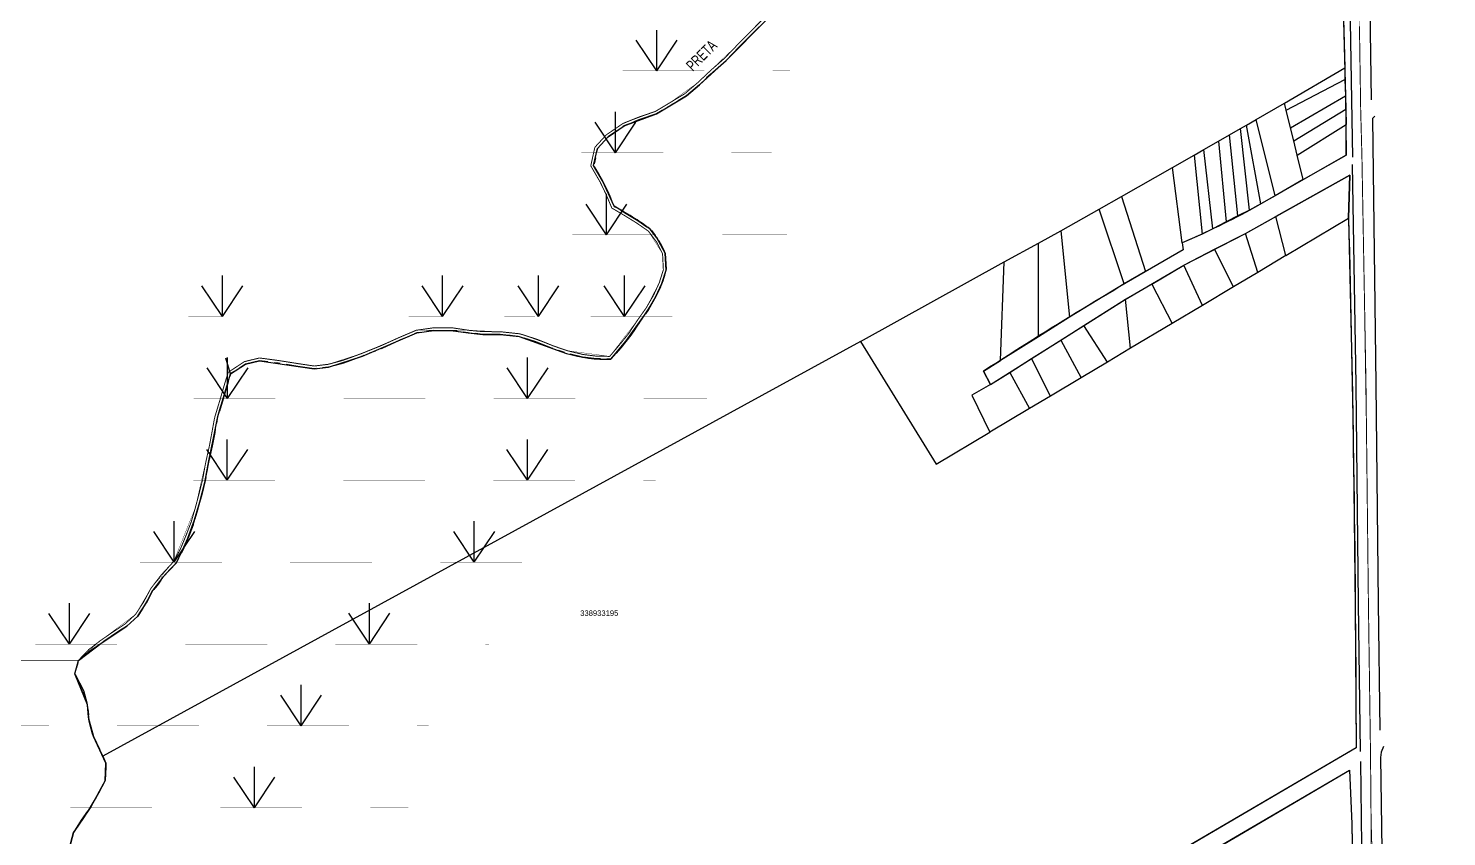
# Model space of a CAD drawing. Extents: x 209123 to 210085, y 4843977 to 4845861.
# Drawn here: x 209524 to 210044, y 4845303 to 4845599 of the extents above; entities that cross this region are included whole.
import ezdxf

# ---------------------------------------------------------------- set-up
doc = ezdxf.new("R2010")
doc.units = 0
doc.header["$LTSCALE"] = 1.5
doc.header["$MEASUREMENT"] = 0
doc.linetypes.add('TRACO_13', pattern=[12, 7.5, -1.5, 1.5, -1.5])
doc.layers.get('0').update_dxf_attribs({"linetype": 'CONTINUOUS'})
for name, color, linetype in [('CD-MALHA-LOTES', 7, 'CONTINUOUS'), ('CD_TXT_QUADRA', 1, 'CONTINUOUS'), ('HD-ALAGADO-BREJO', 170, 'CONTINUOUS'), ('HD-CURSO-INTER', 170, 'CONTINUOUS'), ('HD-TXT-INTER', 170, 'CONTINUOUS'), ('LM-LIM-SETOR-FISCAL', 7, 'CONTINUOUS'), ('LM-LIMITE-MUNICIPAL', 2, 'CONTINUOUS'), ('RU-QUADRAS', 210, 'CONTINUOUS'), ('SV-EST-MUNIC-PAV', 20, 'CONTINUOUS')]:
    doc.layers.add(name, color=color, linetype=linetype)
doc.styles.add('ARIAL', font='ARIAL.TTF')
doc.linetypes.add('Limite', pattern='A,20,-3,[130,ltypeshp.shx,S=6.35,R=0,X=0,Y=0],-3,20', length=46)

# ---------------------------------------------------------------- blocks, each defined once
blk = doc.blocks.new('COD094', base_point=(198052.515178, 4844243.71571))
for q in [(198060.015178, 4844258.71571), (198052.515178, 4844254.96571), (198067.515178, 4844254.96571)]:
    blk.add_line((198060.015178, 4844243.71571), q)
blk = doc.blocks.new('*X7')
at = {"layer": 'HD-ALAGADO-BREJO', "const_width": 0.13}
for points in [[(209741.847448, 4845583.261257), (209746.847448, 4845583.261547)], [(209746.847448, 4845583.261547), (209771.847448, 4845583.262996)], [(209796.847448, 4845583.264445), (209801.847448, 4845583.264735)], [(209801.847448, 4845583.264735), (209803.20925, 4845583.261871)], [(209726.756401, 4845553.261073), (209731.756401, 4845553.261346)], [(209731.756401, 4845553.261346), (209756.756401, 4845553.262708)], [(209781.756401, 4845553.26407), (209791.756401, 4845553.264615)], [(209791.756401, 4845553.264615), (209796.451474, 4845553.26177)], [(209723.454305, 4845523.261007), (209728.454305, 4845523.261264)], [(209728.454305, 4845523.261264), (209753.454305, 4845523.262549)], [(209778.454305, 4845523.263835), (209798.454305, 4845523.264863)], [(209798.454305, 4845523.264863), (209802.114102, 4845523.261794)], [(209582.639263, 4845493.259566), (209587.639263, 4845493.260212)], [(209587.639263, 4845493.260212), (209592.639263, 4845493.260859)], [(209592.639263, 4845493.260859), (209594.678455, 4845493.259686)], [(209663.374201, 4845493.260373), (209668.374201, 4845493.261002)], [(209668.374201, 4845493.261002), (209673.374201, 4845493.261631)], [(209673.374201, 4845493.261631), (209676.095602, 4845493.260501)], [(209698.505865, 4845493.260725), (209703.505864, 4845493.261395)], [(209703.505864, 4845493.261395), (209708.505864, 4845493.262066)], [(209708.505864, 4845493.262066), (209709.689377, 4845493.260837)], [(209730.104105, 4845493.261041), (209735.104105, 4845493.261369)], [(209735.104105, 4845493.261369), (209760.104105, 4845493.263012)], [(209584.540792, 4845463.259552), (209589.540792, 4845463.259723)], [(209589.540792, 4845463.259723), (209614.540792, 4845463.260575)], [(209639.540792, 4845463.261427), (209669.540792, 4845463.26245)], [(209694.540792, 4845463.263303), (209699.540792, 4845463.263473)], [(209699.540792, 4845463.263473), (209724.540792, 4845463.264326)], [(209749.540792, 4845463.265178), (209769.540792, 4845463.26586)], [(209769.540792, 4845463.26586), (209772.749828, 4845463.261434)], [(209584.427563, 4845433.259518), (209589.427563, 4845433.259697)], [(209589.427563, 4845433.259697), (209614.427563, 4845433.260591)], [(209639.427563, 4845433.261486), (209669.427563, 4845433.262559)], [(209694.427563, 4845433.263453), (209699.427563, 4845433.263632)], [(209699.427563, 4845433.263632), (209724.427563, 4845433.264526)], [(209749.427563, 4845433.265421), (209753.94688, 4845433.261213)], [(209564.966094, 4845403.25929), (209569.966094, 4845403.259483)], [(209569.966094, 4845403.259483), (209594.966094, 4845403.260446)], [(209619.966094, 4845403.26141), (209649.966094, 4845403.262566)], [(209674.966094, 4845403.263529), (209679.966094, 4845403.263722)], [(209679.966094, 4845403.263722), (209704.966094, 4845403.264685)], [(209526.534186, 4845373.258873), (209531.534186, 4845373.259054)], [(209531.534186, 4845373.259054), (209556.534186, 4845373.259956)], [(209581.534186, 4845373.260858), (209611.534186, 4845373.261941)], [(209636.534186, 4845373.262843), (209641.534186, 4845373.263024)], [(209641.534186, 4845373.263024), (209666.534186, 4845373.263926)], [(209691.534186, 4845373.264829), (209692.815472, 4845373.260536)], [(209506.487803, 4845343.258769), (209531.487803, 4845343.259663)], [(209556.487803, 4845343.260558), (209586.487803, 4845343.261632)], [(209611.487803, 4845343.262527), (209616.487803, 4845343.262706)], [(209616.487803, 4845343.262706), (209641.487803, 4845343.263601)], [(209666.487803, 4845343.264496), (209670.79476, 4845343.260283)], [(209539.334383, 4845313.260304), (209569.334383, 4845313.261351)], [(209594.334383, 4845313.262223), (209599.334383, 4845313.262398)], [(209599.334383, 4845313.262398), (209624.334383, 4845313.26327)], [(209649.334383, 4845313.264142), (209659.334383, 4845313.264491)], [(209659.334383, 4845313.264491), (209663.321027, 4845313.260175)]]:
    blk.add_lwpolyline(points, dxfattribs=at)
at = {"layer": 'HD-ALAGADO-BREJO'}
for p in [(209746.847448, 4845583.261547), (209731.756401, 4845553.261346), (209728.454305, 4845523.261264), (209587.639263, 4845493.260212), (209668.374201, 4845493.261002), (209703.505864, 4845493.261395), (209735.104105, 4845493.261369), (209589.540792, 4845463.259723), (209699.540792, 4845463.263473), (209589.427563, 4845433.259697), (209699.427563, 4845433.263632), (209569.966094, 4845403.259483), (209679.966094, 4845403.263722), (209531.534186, 4845373.259054), (209641.534186, 4845373.263024), (209616.487803, 4845343.262706), (209599.334383, 4845313.262398)]:
    blk.add_blockref('COD094', p, dxfattribs=at)

msp = doc.modelspace()

# ---------------------------------------------------------------- linework, layer by layer
at = {"layer": 'CD-MALHA-LOTES'}
msp.add_lwpolyline([(210001.57, 4845728.95), (210004.69, 4845656.49), (210006.64, 4845584.39)], dxfattribs=at)
at = {"layer": 'CD-MALHA-LOTES', "linetype": 'Continuous'}
for points in [[(209551.23, 4845332.19), (209547.87, 4845339.32), (209546.23, 4845345.35), (209545.7, 4845350.92), (209544.73, 4845353.62), (209541.03, 4845362.34), (209542.33, 4845367.28), (209551.01, 4845373.87), (209560.1, 4845379.86), (209564.09, 4845383.53), (209567.13, 4845388.21), (209569.65, 4845392.94), (209571.97, 4845395.62), (209573.29, 4845397.76), (209575.98, 4845400.65), (209578.11, 4845402.95), (209580.05, 4845406.58), (209582.47, 4845412.1), (209584.95, 4845418.77), (209586.81, 4845425.37), (209588.66, 4845432.5), (209590.17, 4845440.44), (209591.79, 4845448.11), (209592.81, 4845453.64), (209593.43, 4845456.58), (209594.48, 4845460.08), (209595.4, 4845463.12), (209598.13, 4845472.22), (209603.62, 4845475.83), (209608.78, 4845477.07), (209628.78, 4845474.13), (209634.08, 4845474.77), (209646.54, 4845478.79), (209666.44, 4845487.26), (209672.64, 4845488.15), (209679.68, 4845488.08), (209685.27, 4845487.25), (209690.59, 4845486.74), (209696.96, 4845486.7), (209703.98, 4845485.96), (209710.07, 4845484), (209716.2, 4845481.54), (209721.34, 4845479.78), (209727.18, 4845478.37), (209732.35, 4845477.74), (209737.57, 4845477.66), (209743.16, 4845484.31), (209748.05, 4845491.26), (209751.35, 4845495.88), (209754.06, 4845500.59), (209756.26, 4845505.35), (209757.81, 4845510.28), (209757.48, 4845516.55), (209754.41, 4845522.13), (209752, 4845525.3), (209747.44, 4845528.45), (209738.7, 4845533.73), (209734.49, 4845543.05), (209731.24, 4845548.66), (209732.6, 4845554.82), (209736.56, 4845559.12), (209742.45, 4845563.13), (209748.13, 4845565.42), (209754.31, 4845567.53), (209761.98, 4845572.14), (209765.26, 4845574.13), (209770, 4845578.17), (209774.95, 4845582.84), (209779.79, 4845587.05), (209784.58, 4845592.05), (209789.52, 4845597.04), (209794.59, 4845602.05)], [(209984.58, 4845571.43), (210006.64, 4845584.39)], [(210006.64, 4845584.39), (210006.69, 4845580.14)], [(209985.2, 4845568.9), (210006.69, 4845580.14)], [(210006.69, 4845580.14), (210006.92, 4845574.09)], [(209986.78, 4845562.42), (210006.92, 4845574.09)], [(210006.92, 4845574.09), (210006.97, 4845569.23)], [(209974.1, 4845565.43), (209984.58, 4845571.43)], [(209985.2, 4845568.9), (209984.58, 4845571.43)], [(209986.78, 4845562.42), (209985.2, 4845568.9)], [(209987.95, 4845557.61), (210006.97, 4845569.23)], [(210006.97, 4845569.23), (210007.12, 4845563.66)], [(209968.45, 4845562.2), (209970.63, 4845563.45)], [(209970.63, 4845563.45), (209974.1, 4845565.43)], [(209975.82, 4845534.52), (209970.63, 4845563.45)], [(209981.11, 4845537.55), (209974.1, 4845565.43)], [(209989.21, 4845552.42), (210007.12, 4845563.66)], [(209991.42, 4845543.44), (210007.15, 4845552.44), (210007.12, 4845563.66)], [(209960.37, 4845557.58), (209964.43, 4845559.9)], [(209964.43, 4845559.9), (209968.45, 4845562.2)], [(209967.44, 4845530.12), (209964.43, 4845559.9)], [(209971.72, 4845532.29), (209968.45, 4845562.2)], [(209987.95, 4845557.61), (209986.78, 4845562.42)], [(209951.4, 4845552.44), (209954.91, 4845554.45)], [(209954.91, 4845554.45), (209960.37, 4845557.58)], [(209958.22, 4845525.44), (209954.91, 4845554.45)], [(209960.37, 4845557.58), (209963.2, 4845527.97)], [(209989.21, 4845552.42), (209987.95, 4845557.61)], [(209924.75, 4845537.29), (209943.48, 4845547.91)], [(209943.48, 4845547.91), (209951.4, 4845552.44)], [(209947.01, 4845520.25), (209943.48, 4845547.91)], [(209951.4, 4845552.44), (209954.31, 4845523.51)], [(209991.42, 4845543.44), (209989.21, 4845552.42)], [(209991.42, 4845543.44), (209981.11, 4845537.55)], [(210008.01, 4845529.36), (210008.48, 4845545.02), (209981.37, 4845529.91)], [(209916.57, 4845532.56), (209924.75, 4845537.29)], [(209924.75, 4845537.29), (209933.58, 4845509.73)], [(209981.11, 4845537.55), (209975.82, 4845534.52)], [(209902.58, 4845524.68), (209916.57, 4845532.56)], [(209925.78, 4845505.23), (209916.57, 4845532.56)], [(209971.72, 4845532.29), (209967.44, 4845530.12)], [(209975.82, 4845534.52), (209971.72, 4845532.29)], [(210008.01, 4845529.36), (210009.42, 4845465.11), (210009.91, 4845430.19), (210010.4, 4845386.86), (210010.78, 4845335.22), (209849.64, 4845240.94), (209706.03, 4845157.94), (209695.54, 4845153.61), (209694.31, 4845150.69), (209694.31, 4845144.9)], [(209963.2, 4845527.97), (209958.22, 4845525.44)], [(209967.44, 4845530.12), (209963.2, 4845527.97)], [(209970.22, 4845523.7), (209981.37, 4845529.91)], [(209985.08, 4845515.59), (209981.37, 4845529.91)], [(209985.08, 4845515.59), (210008.01, 4845529.36)], [(209894.32, 4845520.22), (209902.58, 4845524.68)], [(209902.58, 4845524.68), (209905.7, 4845493.08)], [(209954.31, 4845523.51), (209947.01, 4845520.25)], [(209958.22, 4845525.44), (209954.31, 4845523.51)], [(209958.91, 4845518), (209970.22, 4845523.7)], [(209974.73, 4845509.42), (209970.22, 4845523.7)], [(209881.78, 4845513.29), (209894.32, 4845520.22)], [(209894.28, 4845485.89), (209894.32, 4845520.22)], [(209947.01, 4845520.25), (209947.34, 4845517.67), (209933.58, 4845509.73)], [(209947.68, 4845512.08), (209958.91, 4845518)], [(209965.84, 4845504.12), (209958.91, 4845518)], [(209829.04, 4845484.15), (209881.78, 4845513.29)], [(209880.37, 4845477.12), (209881.78, 4845513.29)], [(209935.89, 4845505.09), (209947.68, 4845512.08)], [(209954.49, 4845497.35), (209947.68, 4845512.08)], [(209985.08, 4845515.59), (209974.73, 4845509.42)], [(209933.58, 4845509.73), (209925.78, 4845505.23)], [(209974.73, 4845509.42), (209965.84, 4845504.12)], [(209925.78, 4845505.23), (209905.7, 4845493.08)], [(209926.24, 4845499.61), (209935.89, 4845505.09)], [(209935.89, 4845505.09), (209943.32, 4845490.7)], [(209965.84, 4845504.12), (209954.49, 4845497.35)], [(209910.95, 4845490.02), (209926.24, 4845499.61)], [(209928.1, 4845481.67), (209926.24, 4845499.61)], [(209954.49, 4845497.35), (209943.32, 4845490.7)], [(209905.7, 4845493.08), (209894.28, 4845485.89)], [(209943.32, 4845490.7), (209928.1, 4845481.67)], [(209894.28, 4845485.89), (209880.37, 4845477.12)], [(209902.53, 4845484.67), (209910.95, 4845490.02)], [(209919.63, 4845476.56), (209910.95, 4845490.02)], [(209829.04, 4845484.15), (209551.23, 4845332.19)], [(209829.04, 4845484.15), (209856.8, 4845439.12), (209876.46, 4845450.84)], [(209891.81, 4845477.86), (209902.53, 4845484.67)], [(209902.53, 4845484.67), (209909.97, 4845470.81)], [(209928.1, 4845481.67), (209919.63, 4845476.56)], [(209876.77, 4845468.31), (209874.17, 4845473.22), (209880.37, 4845477.12)], [(209883.83, 4845472.79), (209891.81, 4845477.86)], [(209898.68, 4845464.08), (209891.81, 4845477.86)], [(209919.63, 4845476.56), (209909.97, 4845470.81)], [(209876.77, 4845468.31), (209883.83, 4845472.79)], [(209883.83, 4845472.79), (209891.1, 4845459.57)], [(209909.97, 4845470.81), (209898.68, 4845464.08)], [(209876.77, 4845468.31), (209869.9, 4845464.41), (209876.46, 4845450.84)], [(209891.1, 4845459.57), (209876.46, 4845450.84)], [(209898.68, 4845464.08), (209891.1, 4845459.57)], [(209551.23, 4845332.19), (209552.37, 4845329.62), (209552.17, 4845323.28), (209546.86, 4845313.62), (209540.57, 4845304.2), (209538.92, 4845298.26)], [(209712.81, 4844757.62), (209708.03, 4845151.53), (210008.42, 4845327.08), (210009.23, 4845307.35), (210013.61, 4845035.73)]]:
    msp.add_lwpolyline(points, dxfattribs=at)
at = {"layer": 'HD-CURSO-INTER', "linetype": 'TRACO_13', "flags": 128}
for points in [[(209999.63, 4845851.1), (209995.15, 4845848.45), (209990.39, 4845845.21), (209985.78, 4845842.76), (209980.37, 4845839.72), (209974.93, 4845836.06), (209969.89, 4845833.22), (209965.06, 4845830.63), (209959.65, 4845827.79), (209954.72, 4845824.8), (209949.1, 4845821.36), (209944.01, 4845817.24), (209939.5, 4845812.47), (209936.3, 4845807.67), (209932.33, 4845803.23), (209927.72, 4845798.66), (209923.35, 4845793.87), (209921.47, 4845789.53), (209917.27, 4845782.18), (209913.07, 4845776.94), (209909.92, 4845772.95), (209906.53, 4845769.79), (209901.77, 4845767.57), (209896.6, 4845767.75), (209891.28, 4845768.61), (209887.39, 4845765.46), (209885.55, 4845760.73), (209883.25, 4845755.67), (209878.98, 4845751.25), (209874.85, 4845748.15), (209870.31, 4845744.26), (209866.1, 4845740.86), (209862.7, 4845735.86), (209859.58, 4845731.26), (209858.16, 4845726.32), (209858.71, 4845720.63), (209860.11, 4845715.72), (209861.99, 4845710.91), (209862.99, 4845705.44), (209862.84, 4845700.37), (209861.79, 4845695.21), (209858.3, 4845690.61), (209854.06, 4845685.86), (209849.24, 4845681.24), (209845.52, 4845676.3), (209841.5, 4845672.15), (209837.31, 4845668.1), (209833.62, 4845664.08), (209829.6, 4845659.36), (209828.05, 4845656.49), (209826.88, 4845654.33), (209825.53, 4845648.99), (209823.73, 4845643.11), (209820.61, 4845637.56), (209817.39, 4845632.18), (209814.49, 4845626.26), (209811.22, 4845621.76), (209807.13, 4845616.74), (209803.03, 4845611.89), (209798.69, 4845606.7), (209794.59, 4845602.05), (209789.52, 4845597.04), (209784.58, 4845592.05), (209779.79, 4845587.05), (209774.95, 4845582.84), (209770, 4845578.17), (209765.26, 4845574.13), (209759.7, 4845570.77), (209754.31, 4845567.53), (209748.13, 4845565.42), (209742.45, 4845563.13), (209736.56, 4845559.12), (209732.6, 4845554.82), (209731.24, 4845548.66), (209734.49, 4845543.05), (209736.67, 4845538.51), (209738.7, 4845533.73), (209743.18, 4845531.08), (209747.44, 4845528.45), (209752, 4845525.3), (209755.18, 4845521.11), (209757.48, 4845516.55), (209757.81, 4845510.28), (209756.26, 4845505.35), (209754.06, 4845500.59), (209751.35, 4845495.88), (209748.05, 4845491.26), (209744.91, 4845486.46), (209741.16, 4845481.86), (209737.57, 4845477.66), (209732.35, 4845477.74), (209727.18, 4845478.37), (209721.34, 4845479.78), (209716.2, 4845481.54), (209710.07, 4845484), (209703.98, 4845485.96), (209696.96, 4845486.7), (209690.59, 4845486.74), (209685.27, 4845487.25), (209679.68, 4845488.08), (209672.64, 4845488.15), (209666.44, 4845487.26), (209660.18, 4845484.6), (209653.57, 4845481.62), (209646.54, 4845478.79), (209639.53, 4845476.24), (209634.08, 4845474.77), (209628.78, 4845474.13), (209622.83, 4845475.01), (209615.59, 4845476.16), (209608.78, 4845477.07), (209603.62, 4845475.83), (209598.13, 4845472.22), (209596.97, 4845468.55), (209595.4, 4845463.12), (209593.22, 4845455.89), (209592.29, 4845450.8), (209591.37, 4845445.86), (209589.82, 4845438.82), (209588.84, 4845433.24), (209587.52, 4845428.02), (209586.15, 4845422.89), (209584.65, 4845417.72), (209582.78, 4845412.84), (209580.63, 4845407.68), (209578.11, 4845402.95), (209573.29, 4845397.76), (209569.65, 4845392.94), (209567.13, 4845388.21), (209564.09, 4845383.53), (209560.1, 4845379.86), (209555.46, 4845376.79), (209551, 4845373.72), (209546.79, 4845370.72), (209542.33, 4845367.28), (209541.03, 4845362.34), (209544.23, 4845356.28), (209545.7, 4845350.92), (209546.23, 4845345.35), (209547.87, 4845339.32), (209550.03, 4845334.76), (209552.38, 4845329.73), (209552.17, 4845323.28), (209549.73, 4845318.6), (209546.86, 4845313.62), (209543.31, 4845308.68), (209540.57, 4845304.2), (209538.92, 4845298.26), (209539.47, 4845288.27), (209539.64, 4845281.67), (209539.11, 4845274.78), (209538.21, 4845268.57), (209538.24, 4845263.4), (209540.18, 4845256.97), (209543.98, 4845251.67), (209546.16, 4845246.96), (209548.09, 4845242.01), (209550.53, 4845234.9), (209551.45, 4845229.85), (209551.56, 4845224.83), (209551.78, 4845219), (209552.63, 4845213), (209553.25, 4845207.18), (209553.57, 4845201.33), (209553.52, 4845195.19), (209553.17, 4845188.45), (209552.71, 4845181.83), (209552.41, 4845174.69), (209551.05, 4845168.58), (209547.73, 4845163.08), (209543.04, 4845158.26), (209541.63, 4845151.54), (209543.95, 4845146), (209545.77, 4845140.87), (209547.14, 4845135.11), (209548.64, 4845130.01), (209551.78, 4845125.87), (209555.33, 4845121.96), (209557, 4845117.13), (209557.75, 4845111.15), (209556.27, 4845105.05), (209556.17, 4845098.64), (209558.16, 4845092.55), (209559.73, 4845086.75), (209561.8, 4845080.72)], [(209598.13, 4845472.22), (209596.34, 4845478.01)]]:
    msp.add_lwpolyline(points, dxfattribs=at)
at = {"layer": 'LM-LIM-SETOR-FISCAL', "color": 7, "linetype": 'Limite', "ltscale": 0.1, "const_width": 0.13, "flags": 128}
msp.add_lwpolyline([(209756.5, 4845516.29), (209751.3, 4845524.57), (209742.67, 4845530.22), (209737.91, 4845533.03), (209733.61, 4845542.58), (209730.18, 4845548.5), (209731.68, 4845555.3), (209735.91, 4845559.88), (209741.98, 4845564.02), (209753.89, 4845568.44), (209759.18, 4845571.62), (209769.33, 4845578.92), (209783.86, 4845592.74), (209797.93, 4845607.35), (209810.43, 4845622.37), (209819.75, 4845638.06), (209824.57, 4845649.26), (209828.77, 4845659.93), (209832.87, 4845664.74), (209848.49, 4845681.91), (209857.53, 4845691.24), (209860.86, 4845695.63), (209861.99, 4845705.36), (209861.02, 4845710.64), (209859.16, 4845715.4), (209857.15, 4845726.42), (209858.67, 4845731.69), (209865.35, 4845741.55), (209874.22, 4845748.93), (209882.41, 4845756.24), (209886.56, 4845766.07), (209891, 4845769.67), (209901.56, 4845768.58), (209905.96, 4845770.63), (209912.29, 4845777.56), (209920.57, 4845789.98), (209922.5, 4845794.42), (209931.6, 4845803.92), (209935.51, 4845808.28), (209938.71, 4845813.1), (209948.53, 4845822.18), (209959.16, 4845828.66), (209974.4, 4845836.91), (209985.3, 4845843.64), (209999.63, 4845851.1), (210005.85, 4845852.59), (210008.83, 4845748.88), (210012.92, 4845552.03), (210014.83, 4845430.78), (210016.4, 4845308.43), (210019.84, 4845187.26), (210022.71, 4845049.46), (210025.73, 4844869.03), (210027.84, 4844746.03), (210028.55, 4844610.67), (210030.42, 4844504.69), (210034.54, 4844395.49), (210034.98, 4844356.84), (210037.09, 4844303.19), (210041.11, 4844243.91), (210042.66, 4844241.49), (210041.24, 4844225.16), (210043.91, 4844157.03), (209880.94, 4844060.34), (209730.56, 4843976.83), (209721.87, 4844263.16), (209719.55, 4844281.84), (209717.08, 4844293.94), (209714.37, 4844312.96), (209713.82, 4844325.29), (209714.97, 4844349.6), (209717.05, 4844364.77), (209717.83, 4844381.99), (209717.12, 4844411.82), (209717.22, 4844427.24), (209717.1, 4844446.23), (209716, 4844456.05), (209712.25, 4844471.82), (209711.6, 4844484.23), (209712.56, 4844517.1), (209711.89, 4844571.62), (209709.7, 4844684.19), (209706.22, 4844772.81), (209704.76, 4844848.62), (209704.58, 4844905.73), (209701.13, 4845088.11), (209700.9, 4845149.96), (209442.8, 4844991.55), (209237.03, 4844921.8), (209232.93, 4844899.15), (209223.07, 4844898.14), (209223.58, 4844893.28), (209178.83, 4844885.81), (209181.74, 4844843.24), (209186.67, 4844817.46), (209186.43, 4844813.71), (209159.38, 4844808.75), (209151.39, 4844809.37), (209145.88, 4844816.7), (209144.38, 4844823.1), (209142.68, 4844839.54), (209142.04, 4844859.97), (209138.84, 4844868.81), (209134.67, 4844876.18), (209127.19, 4844880.69), (209131.76, 4844886.69), (209131.76, 4844898.36), (209130.33, 4844910.26), (209129.68, 4844932.5), (209129.26, 4845060.67), (209126.52, 4845138.55), (209123.25, 4845217.54), (209226.33, 4845219.29), (209222.79, 4845325.24), (209220.85, 4845402.89), (209219.98, 4845454.41), (209226.26, 4845455.39), (209399.02, 4845457.74), (209461.83, 4845458.1), (209475.56, 4845459.96), (209501.71, 4845467.83), (209505.47, 4845394.52), (209504.56, 4845374.59), (209505.1, 4845367.3), (209542.33, 4845367.28), (209550.43, 4845374.54), (209563.32, 4845384.18), (209568.8, 4845393.48), (209577.29, 4845403.54), (209585.18, 4845423.15), (209590.39, 4845446.06), (209592.24, 4845456.12), (209597.28, 4845472.86), (209603.22, 4845476.76), (209608.72, 4845478.09), (209628.79, 4845475.14), (209633.88, 4845475.76), (209646.18, 4845479.73), (209666.16, 4845488.23), (209685.39, 4845488.24), (209697.02, 4845487.7), (209704.19, 4845486.94), (209721.62, 4845480.74), (209737.12, 4845478.67), (209747.23, 4845491.82), (209750.5, 4845496.43), (209755.32, 4845505.71), (209756.8, 4845510.41)], close=True, dxfattribs=at)
at = {"layer": 'LM-LIMITE-MUNICIPAL'}
for points in [[(209788.82, 4845597.74, 0.35, 0.35, 0), (209793.87, 4845602.74, 0.35, 0.35, 0)], [(209788.82, 4845597.74, 0.35, 0.35, 0), (209793.87, 4845602.74, 0.35, 0.35, 0)], [(210012.01, 4845599.65, 0.35, 0.35, 0), (210012.47, 4845568.91, 0.35, 0.35, 0)], [(209783.86, 4845592.74, 0.35, 0.35, 0), (209788.82, 4845597.74, 0.35, 0.35, 0)], [(209783.86, 4845592.74, 0.35, 0.35, 0), (209788.82, 4845597.74, 0.35, 0.35, 0)], [(209779.1, 4845587.78, 0.35, 0.35, 0), (209783.86, 4845592.74, 0.35, 0.35, 0)], [(209779.1, 4845587.78, 0.35, 0.35, 0), (209783.86, 4845592.74, 0.35, 0.35, 0)], [(209769.33, 4845578.92, 0.35, 0.35, 0), (209774.27, 4845583.58, 0.35, 0.35, 0)], [(209769.33, 4845578.92, 0.35, 0.35, 0), (209774.27, 4845583.58, 0.35, 0.35, 0)], [(209774.27, 4845583.58, 0.35, 0.35, 0), (209779.1, 4845587.78, 0.35, 0.35, 0)], [(209774.27, 4845583.58, 0.35, 0.35, 0), (209779.1, 4845587.78, 0.35, 0.35, 0)], [(209764.68, 4845574.94, 0.35, 0.35, 0), (209769.33, 4845578.92, 0.35, 0.35, 0)], [(209764.68, 4845574.94, 0.35, 0.35, 0), (209769.33, 4845578.92, 0.35, 0.35, 0)], [(209759.18, 4845571.62, 0.35, 0.35, 0), (209764.68, 4845574.94, 0.35, 0.35, 0)], [(209759.18, 4845571.62, 0.35, 0.35, 0), (209764.68, 4845574.94, 0.35, 0.35, 0)], [(209747.79, 4845566.35, 0.35, 0.35, 0), (209753.89, 4845568.44, 0.35, 0.35, 0)], [(209747.79, 4845566.35, 0.35, 0.35, 0), (209753.89, 4845568.44, 0.35, 0.35, 0)], [(209753.89, 4845568.44, 0.35, 0.35, 0), (209759.18, 4845571.62, 0.35, 0.35, 0)], [(209753.89, 4845568.44, 0.35, 0.35, 0), (209759.18, 4845571.62, 0.35, 0.35, 0)], [(210012.47, 4845568.91, 0.35, 0.35, 0), (210012.92, 4845552.03, 0.35, 0.35, 0)], [(209735.91, 4845559.88, 0.35, 0.35, 0), (209741.98, 4845564.02, 0.35, 0.35, 0)], [(209735.91, 4845559.88, 0.35, 0.35, 0), (209741.98, 4845564.02, 0.35, 0.35, 0)], [(209741.98, 4845564.02, 0.35, 0.35, 0), (209747.79, 4845566.35, 0.35, 0.35, 0)], [(209741.98, 4845564.02, 0.35, 0.35, 0), (209747.79, 4845566.35, 0.35, 0.35, 0)], [(209731.68, 4845555.3, 0.35, 0.35, 0), (209735.91, 4845559.88, 0.35, 0.35, 0)], [(209731.68, 4845555.3, 0.35, 0.35, 0), (209735.91, 4845559.88, 0.35, 0.35, 0)], [(209730.18, 4845548.5, 0.35, 0.35, 0), (209731.68, 4845555.3, 0.35, 0.35, 0)], [(209730.18, 4845548.5, 0.35, 0.35, 0), (209731.68, 4845555.3, 0.35, 0.35, 0)], [(209733.61, 4845542.58, 0.35, 0.35, 0), (209730.18, 4845548.5, 0.35, 0.35, 0)], [(209733.61, 4845542.58, 0.35, 0.35, 0), (209730.18, 4845548.5, 0.35, 0.35, 0)], [(210012.92, 4845552.03, 0.35, 0.35, 0), (210014.41, 4845468.28, 0.35, 0.35, 0)], [(209735.76, 4845538.1, 0.35, 0.35, 0), (209733.61, 4845542.58, 0.35, 0.35, 0)], [(209735.76, 4845538.1, 0.35, 0.35, 0), (209733.61, 4845542.58, 0.35, 0.35, 0)], [(209737.91, 4845533.03, 0.35, 0.35, 0), (209735.76, 4845538.1, 0.35, 0.35, 0)], [(209737.91, 4845533.03, 0.35, 0.35, 0), (209735.76, 4845538.1, 0.35, 0.35, 0)], [(209742.67, 4845530.22, 0.35, 0.35, 0), (209737.91, 4845533.03, 0.35, 0.35, 0)], [(209742.67, 4845530.22, 0.35, 0.35, 0), (209737.91, 4845533.03, 0.35, 0.35, 0)], [(209746.9, 4845527.62, 0.35, 0.35, 0), (209742.67, 4845530.22, 0.35, 0.35, 0)], [(209746.9, 4845527.62, 0.35, 0.35, 0), (209742.67, 4845530.22, 0.35, 0.35, 0)], [(209751.3, 4845524.57, 0.35, 0.35, 0), (209746.9, 4845527.62, 0.35, 0.35, 0)], [(209751.3, 4845524.57, 0.35, 0.35, 0), (209746.9, 4845527.62, 0.35, 0.35, 0)], [(209754.33, 4845520.58, 0.35, 0.35, 0), (209751.3, 4845524.57, 0.35, 0.35, 0)], [(209754.33, 4845520.58, 0.35, 0.35, 0), (209751.3, 4845524.57, 0.35, 0.35, 0)], [(209756.5, 4845516.29, 0.35, 0.35, 0), (209754.33, 4845520.58, 0.35, 0.35, 0)], [(209756.5, 4845516.29, 0.35, 0.35, 0), (209754.33, 4845520.58, 0.35, 0.35, 0)], [(209756.8, 4845510.41, 0.35, 0.35, 0), (209756.5, 4845516.29, 0.35, 0.35, 0)], [(209756.8, 4845510.41, 0.35, 0.35, 0), (209756.5, 4845516.29, 0.35, 0.35, 0)], [(209753.18, 4845501.05, 0.35, 0.35, 0), (209755.32, 4845505.71, 0.35, 0.35, 0)], [(209753.18, 4845501.05, 0.35, 0.35, 0), (209755.32, 4845505.71, 0.35, 0.35, 0)], [(209755.32, 4845505.71, 0.35, 0.35, 0), (209756.8, 4845510.41, 0.35, 0.35, 0)], [(209755.32, 4845505.71, 0.35, 0.35, 0), (209756.8, 4845510.41, 0.35, 0.35, 0)], [(209750.5, 4845496.43, 0.35, 0.35, 0), (209753.18, 4845501.05, 0.35, 0.35, 0)], [(209750.5, 4845496.43, 0.35, 0.35, 0), (209753.18, 4845501.05, 0.35, 0.35, 0)], [(209747.23, 4845491.82, 0.35, 0.35, 0), (209750.5, 4845496.43, 0.35, 0.35, 0)], [(209747.23, 4845491.82, 0.35, 0.35, 0), (209750.5, 4845496.43, 0.35, 0.35, 0)], [(209744.1, 4845487.05, 0.35, 0.35, 0), (209747.23, 4845491.82, 0.35, 0.35, 0)], [(209744.1, 4845487.05, 0.35, 0.35, 0), (209747.23, 4845491.82, 0.35, 0.35, 0)], [(209653.18, 4845482.54, 0.35, 0.35, 0), (209659.78, 4845485.52, 0.35, 0.35, 0)], [(209653.18, 4845482.54, 0.35, 0.35, 0), (209659.78, 4845485.52, 0.35, 0.35, 0)], [(209659.78, 4845485.52, 0.35, 0.35, 0), (209666.16, 4845488.23, 0.35, 0.35, 0)], [(209659.78, 4845485.52, 0.35, 0.35, 0), (209666.16, 4845488.23, 0.35, 0.35, 0)], [(209666.16, 4845488.23, 0.35, 0.35, 0), (209672.57, 4845489.15, 0.35, 0.35, 0)], [(209666.16, 4845488.23, 0.35, 0.35, 0), (209672.57, 4845489.15, 0.35, 0.35, 0)], [(209672.57, 4845489.15, 0.35, 0.35, 0), (209679.76, 4845489.08, 0.35, 0.35, 0)], [(209672.57, 4845489.15, 0.35, 0.35, 0), (209679.76, 4845489.08, 0.35, 0.35, 0)], [(209679.76, 4845489.08, 0.35, 0.35, 0), (209685.39, 4845488.24, 0.35, 0.35, 0)], [(209679.76, 4845489.08, 0.35, 0.35, 0), (209685.39, 4845488.24, 0.35, 0.35, 0)], [(209685.39, 4845488.24, 0.35, 0.35, 0), (209690.64, 4845487.74, 0.35, 0.35, 0)], [(209685.39, 4845488.24, 0.35, 0.35, 0), (209690.64, 4845487.74, 0.35, 0.35, 0)], [(209690.64, 4845487.74, 0.35, 0.35, 0), (209697.02, 4845487.7, 0.35, 0.35, 0)], [(209690.64, 4845487.74, 0.35, 0.35, 0), (209697.02, 4845487.7, 0.35, 0.35, 0)], [(209697.02, 4845487.7, 0.35, 0.35, 0), (209704.19, 4845486.94, 0.35, 0.35, 0)], [(209697.02, 4845487.7, 0.35, 0.35, 0), (209704.19, 4845486.94, 0.35, 0.35, 0)], [(209704.19, 4845486.94, 0.35, 0.35, 0), (209710.41, 4845484.94, 0.35, 0.35, 0)], [(209704.19, 4845486.94, 0.35, 0.35, 0), (209710.41, 4845484.94, 0.35, 0.35, 0)], [(209710.41, 4845484.94, 0.35, 0.35, 0), (209716.55, 4845482.48, 0.35, 0.35, 0)], [(209710.41, 4845484.94, 0.35, 0.35, 0), (209716.55, 4845482.48, 0.35, 0.35, 0)], [(209740.4, 4845482.5, 0.35, 0.35, 0), (209744.1, 4845487.05, 0.35, 0.35, 0)], [(209740.4, 4845482.5, 0.35, 0.35, 0), (209744.1, 4845487.05, 0.35, 0.35, 0)], [(209639.23, 4845477.19, 0.35, 0.35, 0), (209646.18, 4845479.73, 0.35, 0.35, 0)], [(209639.23, 4845477.19, 0.35, 0.35, 0), (209646.18, 4845479.73, 0.35, 0.35, 0)], [(209646.18, 4845479.73, 0.35, 0.35, 0), (209653.18, 4845482.54, 0.35, 0.35, 0)], [(209646.18, 4845479.73, 0.35, 0.35, 0), (209653.18, 4845482.54, 0.35, 0.35, 0)], [(209716.55, 4845482.48, 0.35, 0.35, 0), (209721.62, 4845480.74, 0.35, 0.35, 0)], [(209716.55, 4845482.48, 0.35, 0.35, 0), (209721.62, 4845480.74, 0.35, 0.35, 0)], [(209721.62, 4845480.74, 0.35, 0.35, 0), (209727.36, 4845479.36, 0.35, 0.35, 0)], [(209721.62, 4845480.74, 0.35, 0.35, 0), (209727.36, 4845479.36, 0.35, 0.35, 0)], [(209737.12, 4845478.67, 0.35, 0.35, 0), (209740.4, 4845482.5, 0.35, 0.35, 0)], [(209737.12, 4845478.67, 0.35, 0.35, 0), (209740.4, 4845482.5, 0.35, 0.35, 0)], [(209597.28, 4845472.86, 0.35, 0.35, 0), (209603.22, 4845476.76, 0.35, 0.35, 0)], [(209597.28, 4845472.86, 0.35, 0.35, 0), (209603.22, 4845476.76, 0.35, 0.35, 0)], [(209603.22, 4845476.76, 0.35, 0.35, 0), (209608.72, 4845478.09, 0.35, 0.35, 0)], [(209603.22, 4845476.76, 0.35, 0.35, 0), (209608.72, 4845478.09, 0.35, 0.35, 0)], [(209608.72, 4845478.09, 0.35, 0.35, 0), (209615.74, 4845477.15, 0.35, 0.35, 0)], [(209608.72, 4845478.09, 0.35, 0.35, 0), (209615.74, 4845477.15, 0.35, 0.35, 0)], [(209615.74, 4845477.15, 0.35, 0.35, 0), (209622.99, 4845476, 0.35, 0.35, 0)], [(209615.74, 4845477.15, 0.35, 0.35, 0), (209622.99, 4845476, 0.35, 0.35, 0)], [(209622.99, 4845476, 0.35, 0.35, 0), (209628.79, 4845475.14, 0.35, 0.35, 0)], [(209622.99, 4845476, 0.35, 0.35, 0), (209628.79, 4845475.14, 0.35, 0.35, 0)], [(209628.79, 4845475.14, 0.35, 0.35, 0), (209633.88, 4845475.76, 0.35, 0.35, 0)], [(209628.79, 4845475.14, 0.35, 0.35, 0), (209633.88, 4845475.76, 0.35, 0.35, 0)], [(209633.88, 4845475.76, 0.35, 0.35, 0), (209639.23, 4845477.19, 0.35, 0.35, 0)], [(209633.88, 4845475.76, 0.35, 0.35, 0), (209639.23, 4845477.19, 0.35, 0.35, 0)], [(209727.36, 4845479.36, 0.35, 0.35, 0), (209732.42, 4845478.74, 0.35, 0.35, 0)], [(209727.36, 4845479.36, 0.35, 0.35, 0), (209732.42, 4845478.74, 0.35, 0.35, 0)], [(209732.42, 4845478.74, 0.35, 0.35, 0), (209737.12, 4845478.67, 0.35, 0.35, 0)], [(209732.42, 4845478.74, 0.35, 0.35, 0), (209737.12, 4845478.67, 0.35, 0.35, 0)], [(209596.01, 4845468.84, 0.35, 0.35, 0), (209597.28, 4845472.86, 0.35, 0.35, 0)], [(209596.01, 4845468.84, 0.35, 0.35, 0), (209597.28, 4845472.86, 0.35, 0.35, 0)], [(209594.44, 4845463.4, 0.35, 0.35, 0), (209596.01, 4845468.84, 0.35, 0.35, 0)], [(209594.44, 4845463.4, 0.35, 0.35, 0), (209596.01, 4845468.84, 0.35, 0.35, 0)], [(210014.41, 4845468.28, 0.35, 0.35, 0), (210015.3, 4845388.32, 0.35, 0.35, 0)], [(209592.24, 4845456.12, 0.35, 0.35, 0), (209594.44, 4845463.4, 0.35, 0.35, 0)], [(209592.24, 4845456.12, 0.35, 0.35, 0), (209594.44, 4845463.4, 0.35, 0.35, 0)], [(209591.31, 4845450.98, 0.35, 0.35, 0), (209592.24, 4845456.12, 0.35, 0.35, 0)], [(209591.31, 4845450.98, 0.35, 0.35, 0), (209592.24, 4845456.12, 0.35, 0.35, 0)], [(209590.39, 4845446.06, 0.35, 0.35, 0), (209591.31, 4845450.98, 0.35, 0.35, 0)], [(209590.39, 4845446.06, 0.35, 0.35, 0), (209591.31, 4845450.98, 0.35, 0.35, 0)], [(209588.84, 4845439.02, 0.35, 0.35, 0), (209590.39, 4845446.06, 0.35, 0.35, 0)], [(209588.84, 4845439.02, 0.35, 0.35, 0), (209590.39, 4845446.06, 0.35, 0.35, 0)], [(209587.86, 4845433.44, 0.35, 0.35, 0), (209588.84, 4845439.02, 0.35, 0.35, 0)], [(209587.86, 4845433.44, 0.35, 0.35, 0), (209588.84, 4845439.02, 0.35, 0.35, 0)], [(209586.55, 4845428.28, 0.35, 0.35, 0), (209587.86, 4845433.44, 0.35, 0.35, 0)], [(209586.55, 4845428.28, 0.35, 0.35, 0), (209587.86, 4845433.44, 0.35, 0.35, 0)], [(209585.18, 4845423.15, 0.35, 0.35, 0), (209586.55, 4845428.28, 0.35, 0.35, 0)], [(209585.18, 4845423.15, 0.35, 0.35, 0), (209586.55, 4845428.28, 0.35, 0.35, 0)], [(209583.7, 4845418.04, 0.35, 0.35, 0), (209585.18, 4845423.15, 0.35, 0.35, 0)], [(209583.7, 4845418.04, 0.35, 0.35, 0), (209585.18, 4845423.15, 0.35, 0.35, 0)], [(209581.85, 4845413.21, 0.35, 0.35, 0), (209583.7, 4845418.04, 0.35, 0.35, 0)], [(209581.85, 4845413.21, 0.35, 0.35, 0), (209583.7, 4845418.04, 0.35, 0.35, 0)], [(209579.73, 4845408.11, 0.35, 0.35, 0), (209581.85, 4845413.21, 0.35, 0.35, 0)], [(209579.73, 4845408.11, 0.35, 0.35, 0), (209581.85, 4845413.21, 0.35, 0.35, 0)], [(209577.29, 4845403.54, 0.35, 0.35, 0), (209579.73, 4845408.11, 0.35, 0.35, 0)], [(209577.29, 4845403.54, 0.35, 0.35, 0), (209579.73, 4845408.11, 0.35, 0.35, 0)], [(209572.53, 4845398.41, 0.35, 0.35, 0), (209577.29, 4845403.54, 0.35, 0.35, 0)], [(209572.53, 4845398.41, 0.35, 0.35, 0), (209577.29, 4845403.54, 0.35, 0.35, 0)], [(209568.8, 4845393.48, 0.35, 0.35, 0), (209572.53, 4845398.41, 0.35, 0.35, 0)], [(209568.8, 4845393.48, 0.35, 0.35, 0), (209572.53, 4845398.41, 0.35, 0.35, 0)], [(209566.27, 4845388.72, 0.35, 0.35, 0), (209568.8, 4845393.48, 0.35, 0.35, 0)], [(209566.27, 4845388.72, 0.35, 0.35, 0), (209568.8, 4845393.48, 0.35, 0.35, 0)], [(209563.32, 4845384.18, 0.35, 0.35, 0), (209566.27, 4845388.72, 0.35, 0.35, 0)], [(209563.32, 4845384.18, 0.35, 0.35, 0), (209566.27, 4845388.72, 0.35, 0.35, 0)], [(210015.3, 4845388.32, 0.35, 0.35, 0), (210016.02, 4845336.54, 0.35, 0.35, 0)], [(209559.48, 4845380.65, 0.35, 0.35, 0), (209563.32, 4845384.18, 0.35, 0.35, 0)], [(209559.48, 4845380.65, 0.35, 0.35, 0), (209563.32, 4845384.18, 0.35, 0.35, 0)], [(209550.43, 4845374.54, 0.35, 0.35, 0), (209554.9, 4845377.62, 0.35, 0.35, 0)], [(209550.43, 4845374.54, 0.35, 0.35, 0), (209554.9, 4845377.62, 0.35, 0.35, 0)], [(209554.9, 4845377.62, 0.35, 0.35, 0), (209559.48, 4845380.65, 0.35, 0.35, 0)], [(209554.9, 4845377.62, 0.35, 0.35, 0), (209559.48, 4845380.65, 0.35, 0.35, 0)], [(209542.33, 4845367.28, 0.35, 0.35, 0), (209546.13, 4845371.24, 0.35, 0.35, 0)], [(209542.33, 4845367.28, 0.35, 0.35, 0), (209546.13, 4845371.24, 0.35, 0.35, 0)], [(209546.13, 4845371.24, 0.35, 0.35, 0), (209550.43, 4845374.54, 0.35, 0.35, 0)], [(209546.13, 4845371.24, 0.35, 0.35, 0), (209550.43, 4845374.54, 0.35, 0.35, 0)], [(210016.02, 4845336.54, 0.35, 0.35, 0), (210016.07, 4845332.96, 0.35, 0.35, 0)], [(210016.07, 4845332.96, 0.35, 0.35, 0), (210016.4, 4845294.68, 0.35, 0.35, 0), (210017.9, 4845252.82, 0.35, 0.35, 0), (210019.47, 4845202.65, 0.35, 0.35, 0)]]:
    msp.add_lwpolyline(points, format="xyseb", dxfattribs=at)
at = {"layer": 'LM-LIMITE-MUNICIPAL', "const_width": 0.35}
msp.add_lwpolyline([(209273.91, 4845456.54), (209273.91, 4845456.54), (209285.29, 4845456.46), (209297.64, 4845456.64), (209320.15, 4845456.51), (209361.13, 4845457.06), (209411, 4845457.96), (209418.99, 4845457.89), (209432.42, 4845457.95), (209443.18, 4845457.85), (209447.9, 4845458.01), (209456.11, 4845458.1), (209461.83, 4845458.1), (209466.55, 4845458.39), (209470.7, 4845458.96), (209475.56, 4845459.96), (209484.78, 4845462.81), (209501.71, 4845467.83), (209501.91, 4845460.3), (209503.25, 4845437.01), (209505.47, 4845394.52), (209504.56, 4845374.59), (209505.1, 4845367.3), (209542.33, 4845367.28)], dxfattribs=at)
at = {"layer": 'RU-QUADRAS', "color": 6, "linetype": 'Continuous'}
for points in [[(210004.69, 4845656.49), (210006.92, 4845574.09), (210007.15, 4845552.44), (209973.5, 4845533.19, -0.023002), (209947.02, 4845520.25), (209947.34, 4845517.67, 0.014334), (209874.17, 4845473.22), (209876.77, 4845468.31), (209926.15, 4845499.56), (209947.68, 4845512.08), (209970.22, 4845523.7), (210008.48, 4845545.02), (210008.01, 4845529.36, -0.005736), (210010.78, 4845335.22), (209789.44, 4845205.54)], [(209538.92, 4845298.26), (209540.57, 4845304.2, 0.043093), (209552.17, 4845323.28), (209552.37, 4845329.62), (209547.87, 4845339.32, -0.085549), (209545.7, 4845350.92), (209541.03, 4845362.34), (209542.33, 4845367.28, -0.033373), (209560.1, 4845379.86), (209564.09, 4845383.53, 0.043305), (209569.65, 4845392.94, 0.080586), (209573.29, 4845397.76), (209578.11, 4845402.95), (209580.05, 4845406.58, 0.053806), (209586.81, 4845425.37), (209588.66, 4845432.5), (209593.43, 4845456.58), (209598.13, 4845472.22), (209603.62, 4845475.83), (209608.78, 4845477.07), (209628.78, 4845474.13), (209634.08, 4845474.77), (209646.54, 4845478.79), (209666.44, 4845487.26), (209672.64, 4845488.15), (209679.68, 4845488.08), (209690.59, 4845486.74, -0.049413), (209703.98, 4845485.96), (209721.34, 4845479.78, 0.084538), (209737.57, 4845477.66, 0.054568), (209754.06, 4845500.59, 0.06425), (209757.81, 4845510.28), (209757.48, 4845516.55, 0.073658), (209752, 4845525.3, 0.030547), (209738.7, 4845533.73, 0.050441), (209731.24, 4845548.66), (209732.6, 4845554.82), (209736.56, 4845559.12), (209742.45, 4845563.13), (209754.31, 4845567.53), (209765.26, 4845574.13), (209770, 4845578.17), (209779.79, 4845587.05), (209794.59, 4845602.05)]]:
    msp.add_lwpolyline(points, format="xyb", dxfattribs=at)
msp.add_lwpolyline([(209708.03, 4845151.53), (209856.76, 4845237.93), (210008.42, 4845327.08), (210009.23, 4845307.35), (210010.15, 4845249.07), (210011.29, 4845131.12), (210017.72, 4844880.4), (209903.8, 4844810.98), (209893.81, 4844864.27), (209889.54, 4844861.75), (209899.83, 4844808.65), (209875.8, 4844794.37), (209870.12, 4844792.55, -0.047913), (209856.73, 4844795.09), (209847.25, 4844795.98), (209845.26, 4844795.92), (209835.8, 4844794.11), (209826.74, 4844789.87, -0.015049), (209784.42, 4844764.04), (209734.05, 4844735.46), (209715.16, 4844725.89), (209713.21, 4844726.59)], format="xyb", close=True, dxfattribs=at)
at = {"layer": 'SV-EST-MUNIC-PAV', "linetype": 'Continuous', "flags": 128}
for points in [[(210007.55, 4845656.49), (210007.71, 4845652.06), (210009.05, 4845572.57), (210009.47, 4845551.71)], [(210016.08, 4845641.96), (210015.39, 4845639.63), (210016.32, 4845572.69)], [(210017.71, 4845566.73), (210016.76, 4845565.82), (210018.03, 4845468.33), (210018.92, 4845388.37), (210019.43, 4845341.66)], [(210012.42, 4845333.87), (210011.65, 4845388.28), (210010.76, 4845468.23), (210009.47, 4845549.04)], [(210020.89, 4845335.75), (210020.03, 4845333.66), (210019.78, 4845331.7), (210020.3, 4845289.3), (210022.73, 4845202.86), (210025.98, 4845074.46), (210026.35, 4845049.82)], [(210018.74, 4845049.47), (210018.35, 4845072.45), (210015.46, 4845202.68), (210013.03, 4845289.15), (210012.47, 4845330.25)]]:
    msp.add_lwpolyline(points, dxfattribs=at)

# ---------------------------------------------------------------- block references
at = {"layer": 'HD-ALAGADO-BREJO'}
msp.add_blockref('*X7', (0, 0), dxfattribs=at)

# ---------------------------------------------------------------- texts
at = {"layer": 'CD_TXT_QUADRA', "style": 'ARIAL'}
msp.add_text('338933195', height=2, dxfattribs=at).set_placement((209726.31, 4845383.58))
at = {"layer": 'HD-TXT-INTER', "style": 'ARIAL', "width": 0.7}
msp.add_text('PRETA', height=4, rotation=45, dxfattribs=at).set_placement((209767.59, 4845582.92))

doc.saveas('drawing.dxf')
